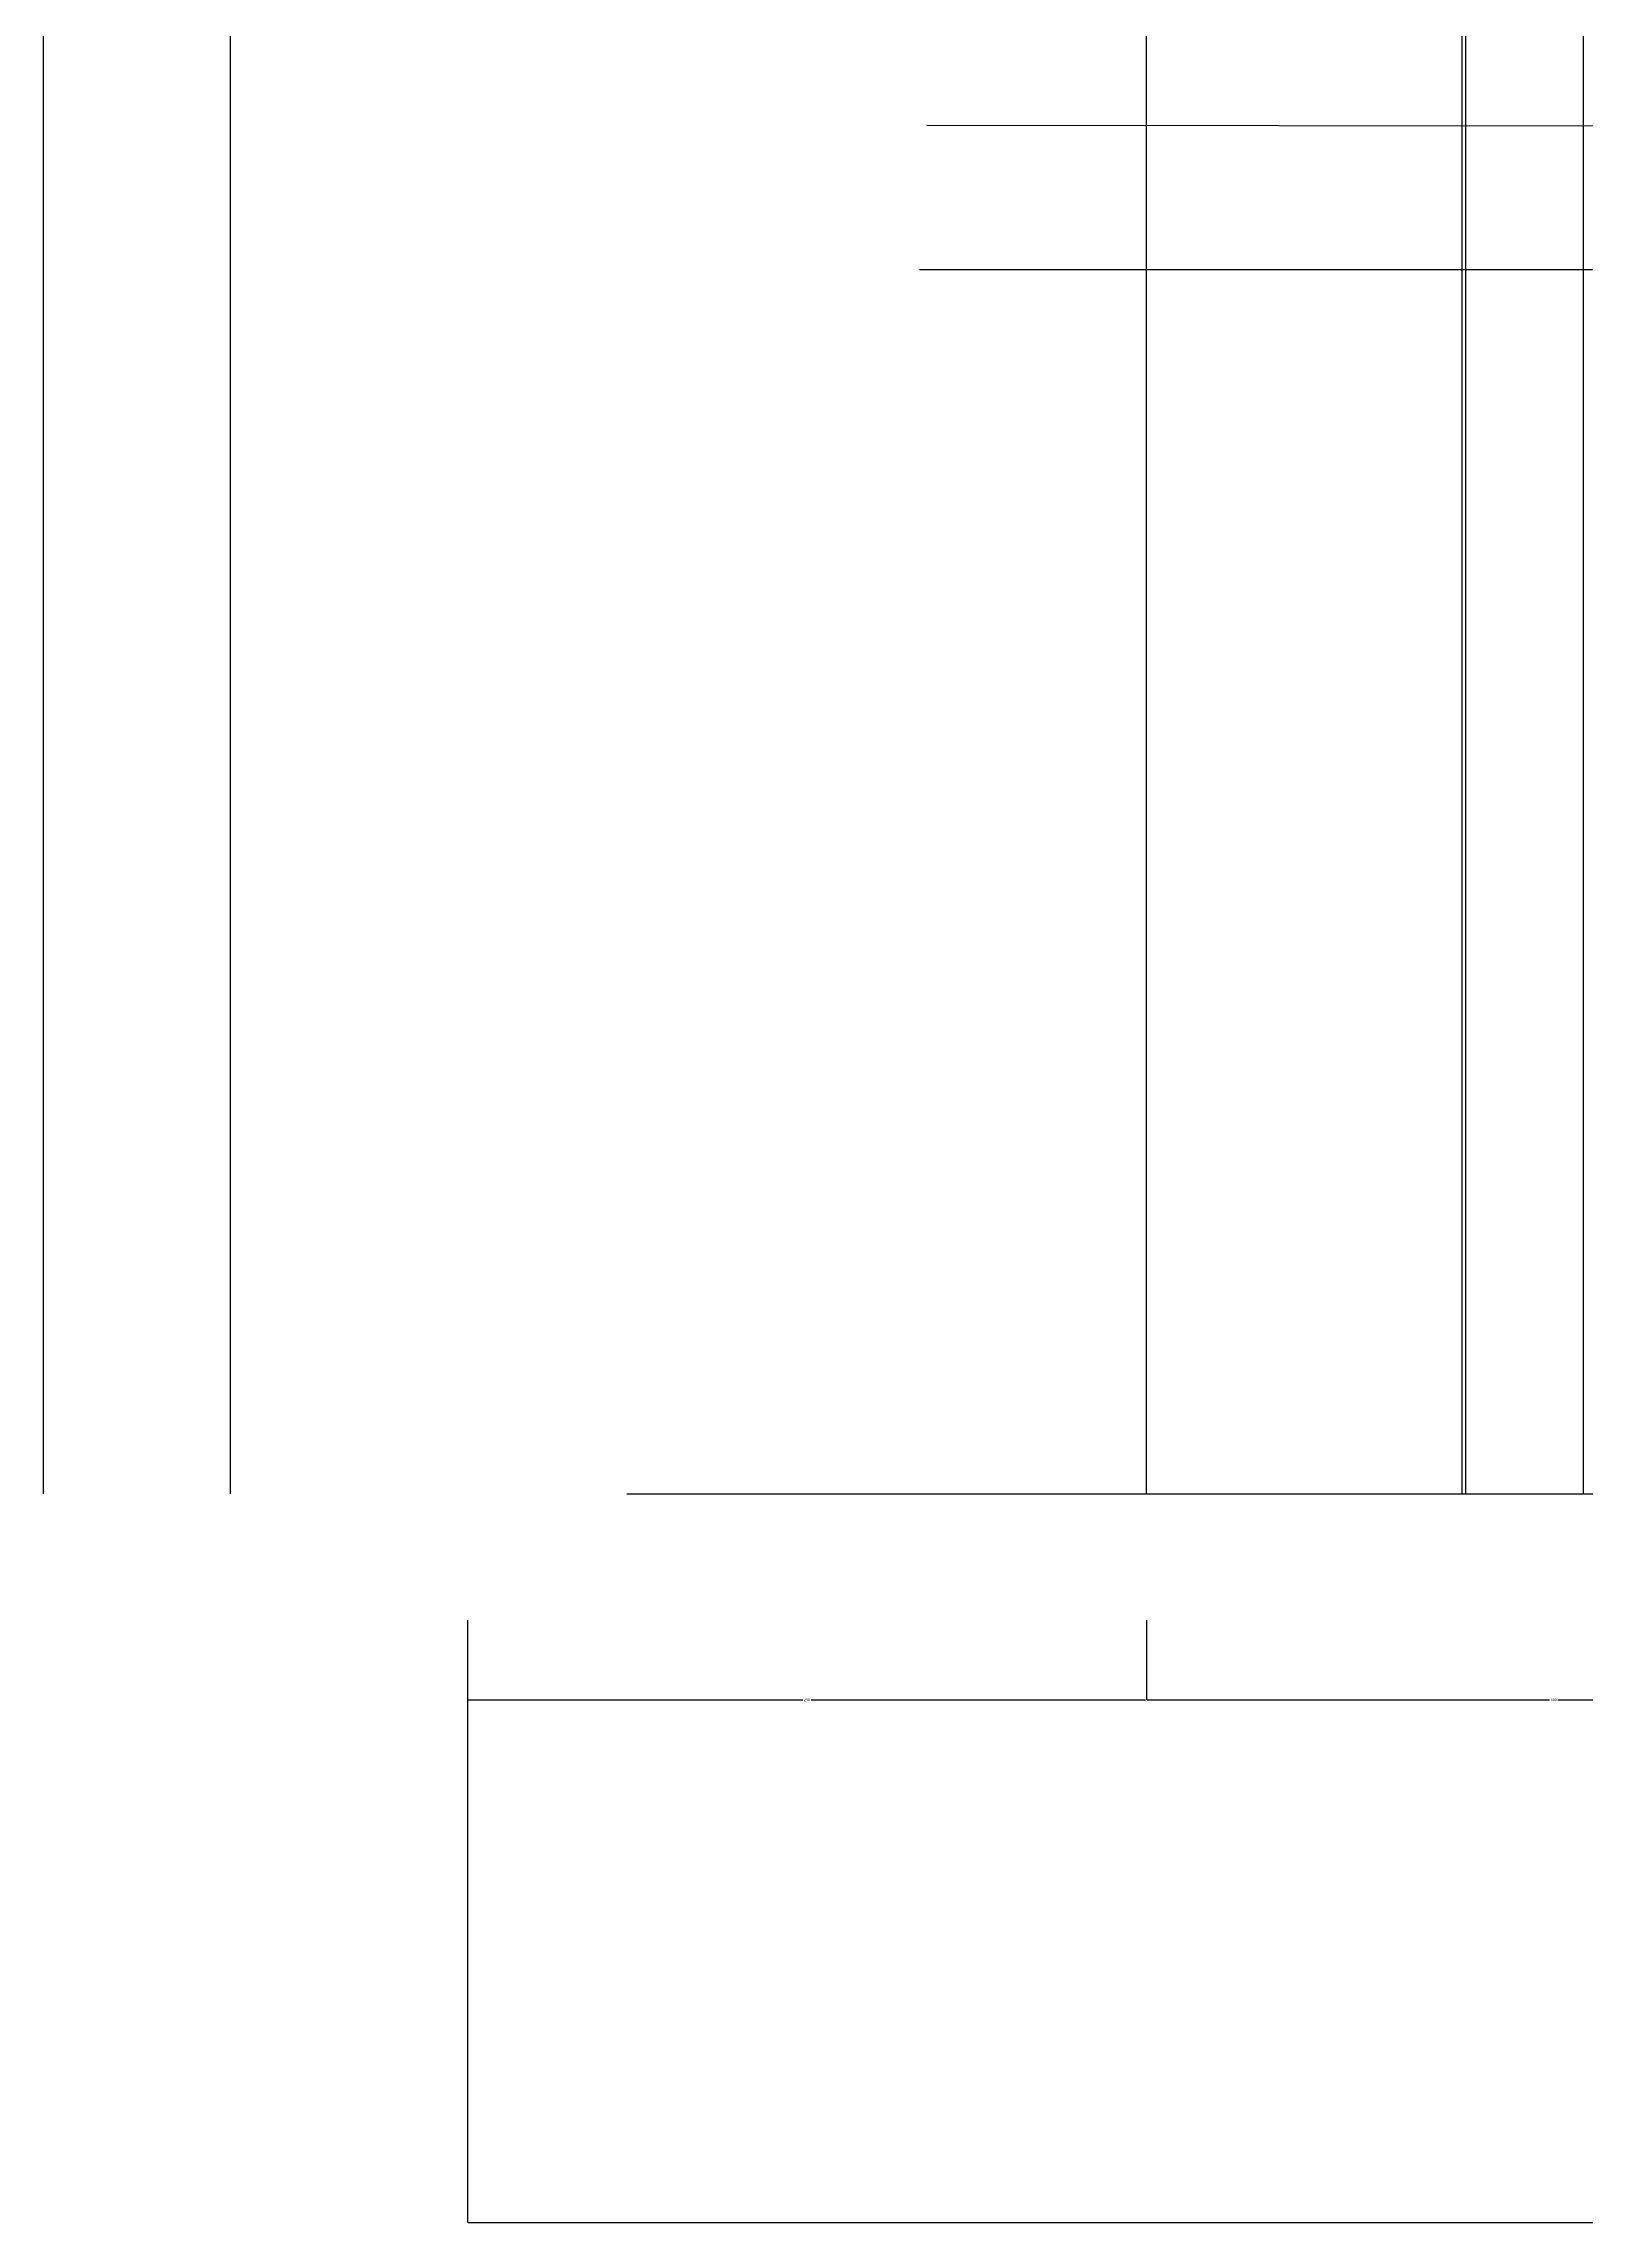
# Model space of a CAD drawing. Header units: metres. Extents: x -105 to 5826, y 5073 to 8638.
# Drawn here: x -105 to 463, y 5394 to 6198 of the extents above; entities that cross this region are included whole.
import ezdxf

# ---------------------------------------------------------------- set-up
doc = ezdxf.new("R2010")
doc.units = ezdxf.units.M
for name, color, linetype in [('2', 2, 'Continuous'), ('7', 7, 'Continuous'), ('BH', 3, 'Continuous'), ('DIM', 3, 'Continuous')]:
    doc.layers.add(name, color=color, linetype=linetype)
doc.dimstyles.get("Standard").update_dxf_attribs({"dimtxt": 2.5, "dimasz": 2.5, "dimexe": 1.25, "dimexo": 0.625, "dimtad": 1, "dimcen": 2.5, "dimazin": 3, "dimtfac": 1, "dimtmove": 0, "dimatfit": 3})

# ---------------------------------------------------------------- blocks, each defined once
blk = doc.blocks.new('*D4')
for p, q in [((-85.75, 7763.57), (-85.75, 6713.57)), ((-105.11, 5663.57), (-105.11, 6713.57)), ((-104.86, 6713.57), (-97.93, 6713.57)), ((-92.93, 6713.57), (-86, 6713.57))]:
    blk.add_line(p, q)
at = {"layer": 'Defpoints'}
for p in [(-85.75, 7763.57), (-105.11, 6713.57), (-105.11, 5663.57)]:
    blk.add_point(p, dxfattribs=at)
at = {"layer": 'BH', "insert": (-95.43, 6713.57), "char_height": 1, "attachment_point": 5}
blk.add_mtext('19,36', dxfattribs=at)
blk = doc.blocks.new('*D5')
for p, q in [((-36.34, 8413.57), (-36.34, 7038.57)), ((-36.59, 7038.57), (-36.84, 7038.57)), ((-36.34, 5663.57), (-36.34, 7038.57)), ((-36.34, 7038.57), (-36.34, 7038.57)), ((-36.09, 7038.57), (-35.84, 7038.57))]:
    blk.add_line(p, q)
at = {"layer": 'Defpoints'}
for p in [(-36.34, 8413.57), (-36.34, 7038.57), (-36.34, 5663.57)]:
    blk.add_point(p, dxfattribs=at)
at = {"layer": 'DIM', "insert": (-36.34, 7039.695), "char_height": 1, "attachment_point": 5}
blk.add_mtext('0', dxfattribs=at)
blk = doc.blocks.new('*D6')
for p, q in [((301.01, 5617), (301.01, 5587.64)), ((601.01, 5617), (601.01, 5587.64)), ((301.26, 5587.64), (449.51, 5587.64)), ((452.51, 5587.64), (600.76, 5587.64))]:
    blk.add_line(p, q)
at = {"layer": 'Defpoints'}
for p in [(301.01, 5617), (601.01, 5617), (301.01, 5587.64)]:
    blk.add_point(p, dxfattribs=at)
at = {"layer": 'DIM', "insert": (451.01, 5587.64), "char_height": 1, "attachment_point": 5}
blk.add_mtext('300', dxfattribs=at)
blk = doc.blocks.new('*D7')
for p, q in [((51.01, 5617), (51.01, 5587.64)), ((301.01, 5617), (301.01, 5587.64)), ((51.26, 5587.64), (174.51, 5587.64)), ((177.51, 5587.64), (300.76, 5587.64))]:
    blk.add_line(p, q)
at = {"layer": 'Defpoints'}
for p in [(51.01, 5617), (301.01, 5617), (51.01, 5587.64)]:
    blk.add_point(p, dxfattribs=at)
at = {"layer": 'DIM', "insert": (176.01, 5587.64), "char_height": 1, "attachment_point": 5}
blk.add_mtext('250', dxfattribs=at)
blk = doc.blocks.new('*D29')
for p, q in [((51.01, 5617), (51.01, 5395.06)), ((2651.01, 5617), (2651.01, 5395.06)), ((51.26, 5395.06), (1349.01, 5395.06)), ((1353.01, 5395.06), (2650.76, 5395.06))]:
    blk.add_line(p, q)
at = {"layer": 'Defpoints'}
for p in [(51.01, 5617), (2651.01, 5617), (51.01, 5395.06)]:
    blk.add_point(p, dxfattribs=at)
at = {"layer": 'DIM', "insert": (1351.01, 5395.06), "char_height": 1, "attachment_point": 5}
blk.add_mtext('2600', dxfattribs=at)

msp = doc.modelspace()

# ---------------------------------------------------------------- hatches: boundary and pattern name
at = {"layer": 'BH'}
h = msp.add_hatch(dxfattribs=at)
h.set_pattern_fill('AR-SAND', scale=20)
h.paths.add_polyline_path([(462.03, 7813.57), (418.65, 7813.57), (418.65, 5663.57), (462.03, 5663.57)])

# ---------------------------------------------------------------- linework, layer by layer
at = {"layer": '2'}
for p, q in [((301.01, 5663.57), (301.01, 8413.57)), ((109.65, 5663.57), (2581.54, 5663.57))]:
    msp.add_line(p, q, dxfattribs=at)
at = {"layer": '7'}
for p, q in [((418.65, 5663.57), (418.65, 7813.57)), ((462.03, 5663.57), (462.03, 7813.57))]:
    msp.add_line(p, q, dxfattribs=at)
at = {"layer": 'DIM'}
for p, q in [((417.31, 5663.57), (417.31, 7813.57)), ((220.18, 6167.7), (2854.79, 6166.11))]:
    msp.add_line(p, q, dxfattribs=at)
msp.add_lwpolyline([(217.46, 6114.51), (723.17, 6114.51)], dxfattribs=at)

# ---------------------------------------------------------------- dimensions: what is measured, and where the dimension line sits
at = {"layer": 'BH'}
dim = msp.add_linear_dim(base=(-105.11, 6713.57), p1=(-105.11, 5663.57), p2=(-85.75, 7763.57), dimstyle='Standard', dxfattribs=at)
dim.commit()
dim.dimension.update_dxf_attribs({"geometry": '*D4', "text_midpoint": (-95.43, 6713.57)})
at = {"layer": 'DIM'}
for base, p1, p2, picture, middle in [((-36.34, 7038.57), (-36.34, 8413.57), (-36.34, 5663.57), '*D5', (-36.34, 7039.695)), ((51.01, 5587.64), (51.01, 5617), (301.01, 5617), '*D7', (176.01, 5587.64)), ((51.01, 5395.06), (51.01, 5617), (2651.01, 5617), '*D29', (1351.01, 5395.06)), ((301.01, 5587.64), (301.01, 5617), (601.01, 5617), '*D6', (451.01, 5587.64))]:
    dim = msp.add_linear_dim(base=base, p1=p1, p2=p2, dimstyle='Standard', dxfattribs=at)
    dim.commit()
    dim.dimension.update_dxf_attribs({"geometry": picture, "text_midpoint": middle})

doc.saveas('drawing.dxf')
